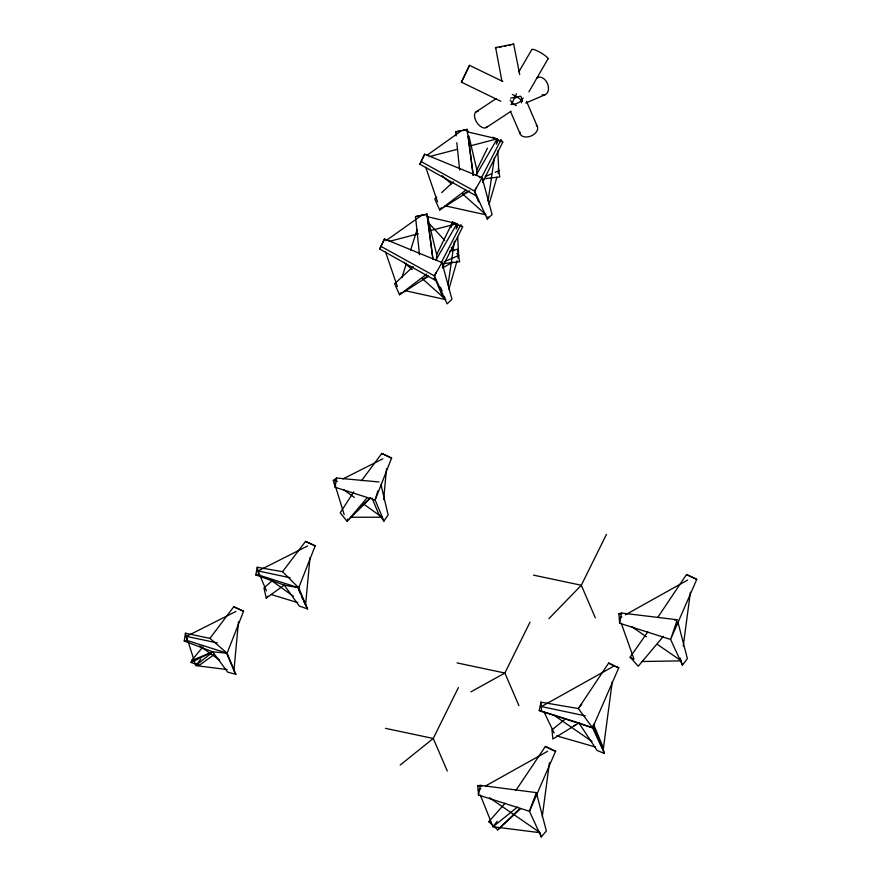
<?xml version="1.0" encoding="UTF-8"?>
<svg xmlns="http://www.w3.org/2000/svg" width="881" height="881" viewBox="0 0 881 881"><rect width="100%" height="100%" fill="white"/><g stroke="black" fill="none" stroke-linecap="round" stroke-linejoin="round"><path stroke-width="1.32" d="M436.469 260.126L436.668 254.697L426.911 214.127L415.502 216.616L419.51 254.84M476.632 175.319L476.83 169.89L468.901 136.059M238.476 621.744L233.939 670.408L226.902 654.087M309.98 557.662L305.564 604.983L297.987 587.396M383.631 499.626L386.539 468.538M501.884 80.887L495.629 47.552L513.678 44.083L519.713 74.588M513.678 44.105L512.687 44.457M542.267 816.566L549.436 762.726M612.229 681.971L603.276 749.268L593.012 725.459M683.238 646.059L690.407 592.219M448.055 284.717L454.42 241.284M456.204 229.071L456.997 223.642L426.845 216.561M488.019 201.275L494.384 157.842M496.366 144.275L497.159 138.846L467.018 131.754M184.239 641.016L185.428 633.219L209.931 638.373L227.089 653.206L235.888 674.317L227.705 672.148L212.651 651.797L184.239 641.016L187.091 640.476L227.089 653.206L243.563 611.282L233.795 606.745L209.931 638.373M381.01 484.715L388.125 514.933L383.94 521.111L375.141 500.001L335.143 487.27L336.619 478.042L379.028 481.962M255.82 574.93L257.252 567.265L282.559 571.67L298.714 587.781L307.513 608.892L299.32 606.084L284.222 585.105L255.82 574.93L258.717 575.04L298.714 587.781L315.189 545.857L305.531 541.408L282.559 571.67M677.974 622.36L687.4 658.614L682.401 665.1L670.606 639.452L619.618 623.219L621.568 613.033L677.302 619.772L674.648 620.037M515.781 790.576L545.405 746.427L555.614 751.207L529.47 811.291L478.482 795.058L480.497 785.378L536.331 792.603L546.352 830.97L541.253 836.95L529.47 811.291L536.331 792.603M578.332 708.555L608.661 663.063L618.77 667.765L592.616 727.849L539.216 710.538L540.956 702.157L578.332 708.555L592.616 727.849L604.41 753.508L597.032 750.381L578.938 722.971L552.894 739.005L551.947 729.864L565.668 718.786M214.38 654.385L199.194 665.375L191.1 662.49L191.529 660.64L202.927 646.852M451.182 227.298L452.592 222.078L462.635 226.968L442.438 267.097M347.775 519.019L347.147 521.332L340.187 512.852L353.821 491.752M448.87 289.254L457.129 260.677M457.878 258.089L458.627 255.49L457.68 236.912M489.032 204.458L496.917 177.18M498.04 173.282L498.789 170.683L497.776 150.783M377.773 491.047L375.141 500.001L391.616 458.076L381.803 453.473L361.463 480.74M401.945 277.504L406.449 263.254M410.546 250.303L417.098 229.578M487.27 219.039L492.116 214.568L482.127 177.731L424.664 154.186L421.085 161.553L474.573 191.1L487.27 219.039L488.052 216.583M461.347 82.153L469.507 65.326L502.787 81.448M469.496 65.392L463.153 78.64M676.883 621.006L670.606 639.452L696.761 579.368L686.497 574.522L657.733 617.46M502.798 142.171L500.97 139.914L500.21 141.698L492.765 137.282L502.798 142.171L482.601 182.301M384.501 238.993L380.922 246.361L434.399 275.896L447.096 303.846L451.953 299.375L441.965 262.527L384.501 238.993L379.689 249.026L435.71 280.477L434.399 275.896L436.293 272.24M424.664 154.186L419.852 164.218L475.872 195.681L474.573 191.1L476.456 187.444M379.689 249.026L380.922 246.361M419.852 164.218L421.085 161.553M511.343 104.487L516.508 93.771M476.83 169.89L487.446 148.151M436.668 254.697L452.592 222.078L457.911 225.239M458.395 687.587L433.243 738.465L400.172 765.082M530.021 622.162L504.868 673.029L470.939 691.827M606.447 534.382L581.306 585.259L548.973 618.594M462.921 79.114L461.38 82.131L500.793 101.271M481.478 177.698L500.97 139.914M441.315 262.494L460.796 224.721L462.635 226.968M474.573 191.1L482.127 177.731L479.396 177.455M434.399 275.896L441.965 262.527M518.898 71.79L531.827 49.501M476.081 175.22L497.159 138.846L470.564 145.817M528.93 91.789L547.982 58.928M435.919 260.016L456.997 223.642L430.402 230.613M663.415 636.291L638.24 666.234L630.135 657.149L647.788 631.875M441.293 207.828L439.707 209.975L434.762 198.93L436.723 197.135M401.13 292.624L399.534 294.783L394.589 283.737L413.222 266.613M497.115 821.29L493.008 826.752L540.119 832.71L489.539 797.779M200.835 659.142L195.78 665.607L227.122 669.549M367.267 497.578L347.147 521.332L370.604 497.809L360.329 506.905M578.233 708.445L581.757 704.282M520.627 808.659L497.688 829.869L488.856 821.687L505.187 803.142M273.264 579.797L263.959 587.913L266.227 598.1L267.978 596.217M497.688 829.869L519.911 808.439M441.623 192.62L453.385 181.816M212.927 651.797L195.78 665.607L188.06 641.467M517.543 806.996L493.008 826.752L480.332 795.08M465.807 190.131L439.707 209.975L469.606 190.781M426.734 274.101L399.534 294.783L428.287 276.315M335.143 487.27L333.337 480.442L336.619 478.042M266.227 598.1L284.222 585.105L298.714 587.781M427.164 155.188L460.653 131.324M385.878 240.788L421.603 215.327M475.938 111.964L496.091 98.705M486.378 127.492L511.002 111.292M463.769 193.82L467.26 191.849M422.451 279.288L428.254 275.995M442.317 268.077L452.922 262.131M619.442 618.176L621.832 616.832M625.422 614.828L687.587 580.083M614.387 665.816L541.452 706.573L585.259 715.846M478.306 790.015L480.696 788.682M485.475 786.006L547.641 751.262M573.465 725.988L575.877 724.678M342.951 478.912L382.839 458.803M266.436 590.909L258.067 570.954L307.612 545.967M187.246 638.923L186.442 636.39L235.987 611.403M191.1 662.49L212.651 651.797L227.089 653.206M525.814 103.033L545.306 94.619M485.398 176.475L491.488 173.843M495.144 172.269L498.789 170.683M444.013 261.8L458.627 255.49L456.776 253.475M191.529 660.64L212.651 651.797M619.618 623.219L618.936 613.782L621.568 613.033M429.344 156.631L457.272 149.307M389.182 241.427L418.431 233.762M449.673 251.272L457.47 249.213L459.651 261.745L443.914 263.551M510.727 44.953L509.152 45.316M456.105 135.905L455.675 131.809L467.073 129.331L467.987 132.15M510.672 98.099L520.528 96.194M462.118 130.696L467.37 129.551L467.723 132.249M506.09 45.966L504.78 46.23M515.66 97.824L514.361 98.088M501.564 46.836L499.78 47.156M455.675 131.809L460.807 130.983M415.502 216.616L427.208 214.347L432.934 258.893M497.325 47.552L495.331 47.717M484.087 178.744L499.813 176.949L498.294 168.172M478.482 795.058L477.788 785.61L480.497 785.378M641.709 661.521L681.266 660.871L657.655 644.573M350.473 517.268L381.991 517.202L363.214 503.756M477.788 785.61L481.698 786.392M533.523 575.139L581.306 585.259L595.336 617.845M258.067 570.954L290.19 577.76M457.085 662.919L504.868 673.029L518.909 705.615M186.442 636.39L217.222 642.899M385.46 728.345L433.243 738.465L447.284 771.051M445.037 205.813L486.037 214.843L462.536 193.897M404.875 290.609L445.863 299.65M618.936 613.782L621.579 614.387M333.337 480.442L337.346 481.4M391.616 458.076L381.803 453.473M556.594 735.855L595.49 747.033M444.883 297.238L442.526 296.534L435.423 279.453M271.425 594.609L297.69 602.593M539.216 710.538L577.661 722.563M243.563 611.282L233.795 606.745M696.761 579.368L686.497 574.522M315.189 545.857L305.531 541.408M553.246 750.392L555.614 751.207M578.938 722.971L592.616 727.849M615.731 666.664L618.77 667.765M608.661 663.063L614.707 666.289M545.405 746.427L552.057 749.984M488.856 821.687L490.926 822.92M630.135 657.149L633.373 659.164M197.003 664.021L199.194 665.375M631.809 626.71L646.423 636.809M553.819 715.108L592.032 741.505M343.337 489.506L354.382 497.424M269.112 578.872L293.417 596.283M199.69 645.883L219.578 660.122M442.108 175.682L451.303 183.876M403.983 262.307L412.154 269.586M422.373 278.693L444.85 298.736M429.014 223.356L444.74 240.425M451.226 247.451L454.001 250.468M434.058 278.352L435.71 280.477M383.94 521.111L378.698 514.064L372.046 498.095M233.917 671.124L235.888 674.317M303.648 601.073L307.513 608.892M544.337 712.597L554.149 733.069M298.89 590.149L300.476 593.794M301.533 596.217L303.119 599.862M526.53 101.37L537.333 126.446M510.495 111.435L520.208 134M440.467 287.118L442.086 290.873M475.597 194.657L478.636 201.969M593.464 724.16L602.163 745.029L604.41 753.508M621.259 623.285L633.99 659.076M425.754 167.313L437.549 201.804M385.592 252.12L397.386 286.6M680.022 658.019L682.401 665.1M334.494 483.184L344.185 514.647M540.207 833.349L541.253 836.95M185.428 633.219L187.091 640.476M257.252 567.265L258.717 575.04M467.073 129.331L473.174 175.363M426.911 214.127L432.835 258.816M468.24 136.302L473.273 175.44M456.821 142.733L459.673 170.044M540.956 702.157L541.628 711.617M497.159 138.846L497.369 142.821M456.997 223.642L457.206 227.617M523.127 98.011A9.361 6.222 -23.3 0 1 511.079 104.387M536.254 124.992A9.361 6.222 -23.3 0 1 531.045 136.015A9.361 6.222 -23.3 0 1 519.845 131.776M521.277 96.866A9.361 6.442 66.6 0 1 521.277 102.901M536.958 77.957A9.361 6.442 66.6 0 1 547.982 84.972A9.361 6.442 66.6 0 1 542.024 94.84M516.409 105.61A9.361 5.11 56.6 0 1 510.198 100.016M487.347 126.346A9.361 5.11 56.6 0 1 477.183 122.955A9.361 5.11 56.6 0 1 476.951 111.513M477.326 111.447A9.361 5.11 56.6 0 1 478.152 111.447M512.29 94.399A9.361 1.718 30.1 0 1 522.499 101.337M531.761 49.743A9.361 1.718 30.1 0 1 541.198 52.981A9.361 1.718 30.1 0 1 547.575 59.126"/></g></svg>
